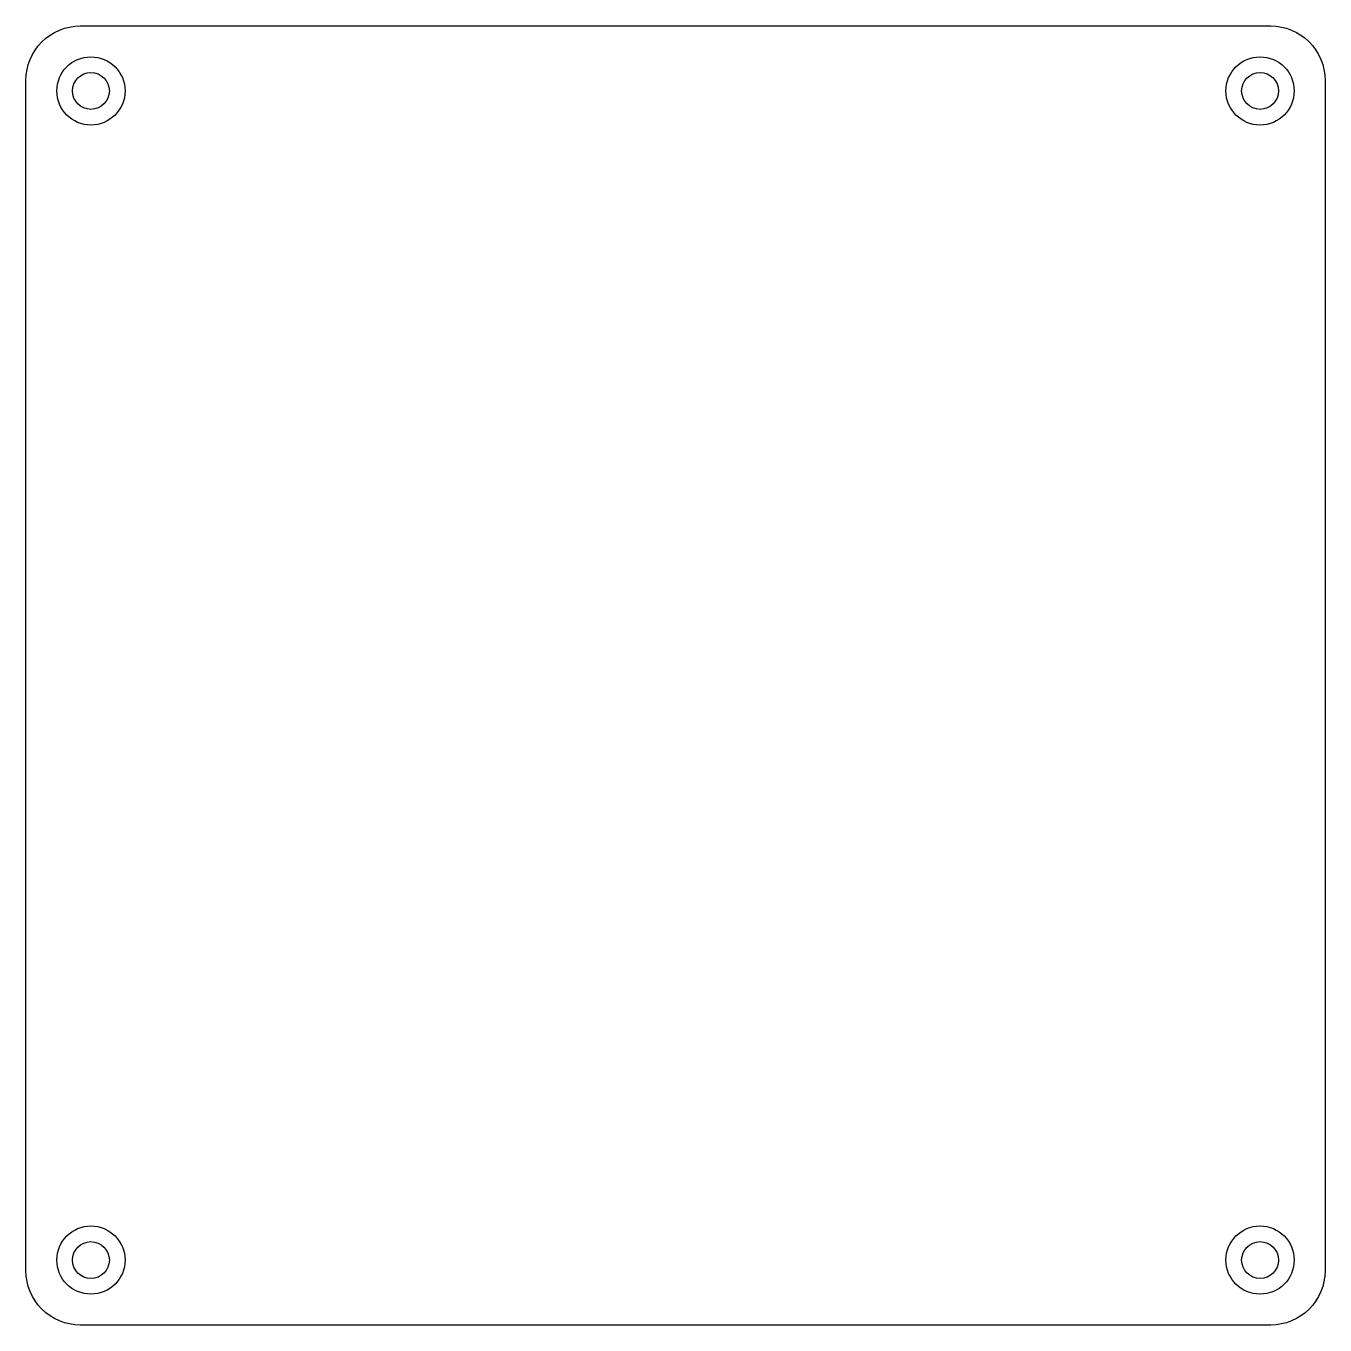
# Model space of a CAD drawing. Header units: millimetres. Extents: x -60 to 60, y -60 to 60.
import ezdxf

# ---------------------------------------------------------------- set-up
doc = ezdxf.new("R2010")
doc.units = ezdxf.units.MM
doc.layers.get('0').update_dxf_attribs({"linetype": 'CONTINUOUS'})

msp = doc.modelspace()

# ---------------------------------------------------------------- linework, layer by layer
msp.add_lwpolyline([(55, 60, -0.414214), (60, 55), (60, -55, -0.414214), (55, -60), (-55, -60, -0.414214), (-60, -55), (-60, 55, -0.414214), (-55, 60)], format="xyb", close=True)
for centre, radius in [((-54, 54), 3.15), ((54, 54), 3.15), ((-54, 54), 1.7), ((54, 54), 1.7), ((-54, -54), 3.15), ((54, -54), 3.15), ((-54, -54), 1.7), ((54, -54), 1.7)]:
    msp.add_circle(centre, radius)

doc.saveas('drawing.dxf')
